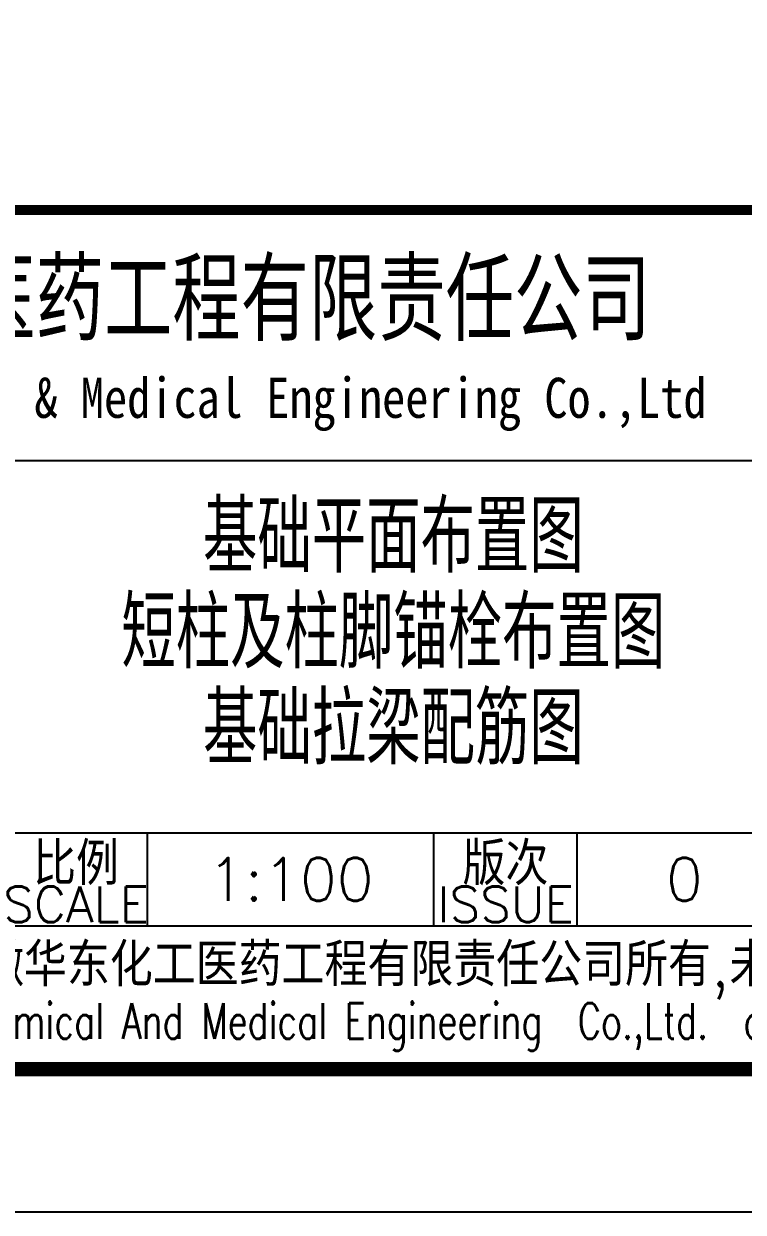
# Model space of a CAD drawing. Header units: millimetres. Extents: x 865974 to 875117, y 40174 to 44891.
# Drawn here: x 867628.3 to 867678.6, y 40173.6 to 40256.6 of the extents above; entities that cross this region are included whole.
import ezdxf
from ezdxf.enums import TextEntityAlignment as Align

# ---------------------------------------------------------------- set-up
doc = ezdxf.new("R2010")
doc.units = ezdxf.units.MM
doc.header["$LTSCALE"] = 1000
doc.header["$MEASUREMENT"] = 0
doc.layers.add('PUB_TEXT', color=7, linetype='Continuous')
doc.styles.add('ECEC_TQ', font='txt_l.shx', dxfattribs={"bigfont": 'hztxt_l.shx'})
doc.styles.add('ECEC_TQ_S', font='')
doc.styles.add('TS', font='tssdeng.shx', dxfattribs={"width": 0.8, "height": 2.5, "bigfont": 'tssdchn.shx'})
doc.styles.get('ECEC_TQ_S').set_extended_font_data('SimSun')

msp = doc.modelspace()

# ---------------------------------------------------------------- linework, layer by layer
for p, q in [((867571.988, 40226.078), (867681.988, 40226.078)), ((867626.988, 40200.078), (867751.988, 40200.078)), ((867636.988, 40193.578), (867636.988, 40200.078)), ((867656.988, 40193.578), (867656.988, 40200.078)), ((867666.988, 40193.578), (867666.988, 40200.078)), ((867571.988, 40193.578), (867751.988, 40193.578)), ((867571.988, 40183.578), (867751.988, 40183.578)), ((867761.988, 40173.578), (866920.988, 40173.578))]:
    msp.add_line(p, q)
at = {"color": 0, "const_width": 1}
msp.add_lwpolyline([(867751.988, 40183.578), (866945.988, 40183.578), (866945.988, 40757.578), (867751.988, 40757.578)], close=True, dxfattribs=at)
at = {"const_width": 0.7}
msp.add_lwpolyline([(867751.988, 40243.578), (867571.988, 40243.578)], dxfattribs=at)

# ---------------------------------------------------------------- texts
for s, height, style, width, p in [('安徽华东化工医药工程有限责任公司', 5, 'ECEC_TQ_S', 0.7, (867633.937, 40237.578)), ('Anhui Huadong Chemical & Medical Engineering Co.,Ltd', 2.8, 'ECEC_TQ_S', 0.85, (867633.937, 40230.078)), ('The proprietary right of this document belongs to Anhui Huadong Chemical And Medical Engineering  Co.,Ltd.  and any replication or transfer to the 3rd. side is forbidden without its permission. ', 2.5, 'ECEC_TQ', 0.72, (867661.988, 40186.578))]:
    msp.add_text(s, height=height, dxfattribs=dict(style=style, width=width)).set_placement(p, align=Align.MIDDLE)
at = {"style": 'ECEC_TQ'}
for s, height, p in [('比例', 3, (867631.988, 40198.078)), ('版次', 3, (867661.988, 40198.078)), ('SCALE', 2.5, (867631.988, 40195.078)), ('ISSUE', 2.5, (867661.988, 40195.078)), ('本文件专有权属安徽华东化工医药工程有限责任公司所有,未经许可不得复制或转让给第三方', 3, (867661.988, 40190.578))]:
    msp.add_text(s, height=height, dxfattribs=at).set_placement(p, align=Align.MIDDLE)
for tag, text, p in [('1:100', '1:100', (867646.988, 40196.828)), ('0', '0', (867674.488, 40196.828))]:
    msp.add_attdef(tag, text=text, height=3, dxfattribs=at).set_placement(p, align=Align.MIDDLE)
at = {"layer": 'PUB_TEXT', "style": 'TS', "width": 0.8}
for s, p in [('基础平面布置图', (867654.154, 40221.003)), ('短柱及柱脚锚栓布置图', (867654.154, 40214.311)), ('基础拉梁配筋图', (867654.154, 40207.618))]:
    msp.add_text(s, height=5, dxfattribs=at).set_placement(p, align=Align.MIDDLE)

doc.saveas('drawing.dxf')
